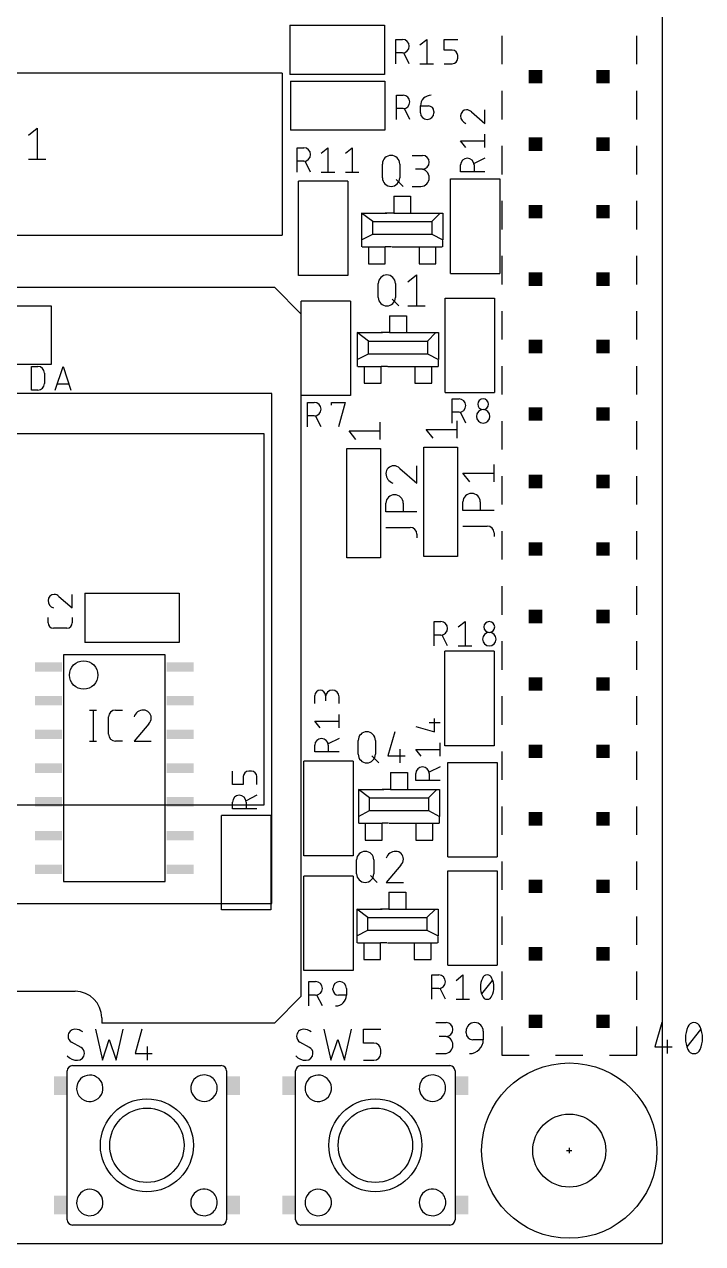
# Model space of a CAD drawing. Extents: x -5 to 58, y -11 to 91.
# Drawn here: x 31.99 to 57.52, y 0 to 45.9 of the extents above; entities that cross this region are included whole.
import ezdxf

# ---------------------------------------------------------------- set-up
doc = ezdxf.new("R2010")
doc.units = 0
for name, color, linetype in [('20', 30, 'CONTINUOUS'), ('21', 253, 'CONTINUOUS'), ('25', 253, 'CONTINUOUS'), ('51', 253, 'CONTINUOUS')]:
    doc.layers.add(name, color=color, linetype=linetype)

# ---------------------------------------------------------------- blocks, each defined once
blk = doc.blocks.new('RECT')
blk.add_solid([(-0.5, -0.5), (0.5, -0.5), (-0.5, 0.5), (0.5, 0.5)])

msp = doc.modelspace()

# ---------------------------------------------------------------- linework, layer by layer
at = {"layer": '20'}
for p in [(56, 65.25), (0, 0)]:
    msp.add_line(p, (56, 0), dxfattribs=at)
at = {"layer": '21'}
for p, q in [((41.982, 45.8671), (45.538, 45.8671)), ((41.982, 45.8671), (41.982, 44.0129)), ((45.538, 45.8671), (45.538, 44.0129)), ((49.96, 45.468), (49.96, 44.396)), ((55.04, 44.396), (55.04, 45.468)), ((41.692, 44.058), (22.388, 44.058)), ((41.692, 44.058), (41.692, 37.962)), ((45.538, 44.0129), (41.982, 44.0129)), ((42.002, 43.7671), (45.558, 43.7671)), ((42.002, 43.7671), (42.002, 41.9129)), ((45.558, 43.7671), (45.558, 41.9129)), ((49.96, 43.396), (49.96, 42.324)), ((55.04, 42.324), (55.04, 43.396)), ((45.558, 41.9129), (42.002, 41.9129)), ((49.96, 41.324), (49.96, 40.252)), ((55.04, 40.252), (55.04, 41.324)), ((42.3129, 36.442), (42.3129, 39.998)), ((44.1671, 39.998), (42.3129, 39.998)), ((44.1671, 39.998), (44.1671, 36.442)), ((48.0329, 36.522), (48.0329, 40.078)), ((48.0329, 40.078), (49.8871, 40.078)), ((49.8871, 40.078), (49.8871, 36.522)), ((49.96, 39.252), (49.96, 38.18)), ((55.04, 38.18), (55.04, 39.252)), ((45.0987, 38.4775), (44.6812, 38.795)), ((44.6812, 38.795), (45.6337, 38.795)), ((44.6812, 38.795), (44.6812, 37.525)), ((46.7863, 38.795), (47.6387, 38.795)), ((47.3213, 38.4776), (47.6387, 38.795)), ((47.6387, 38.795), (47.7388, 38.7951)), ((47.7388, 38.7951), (47.7388, 37.7838)), ((45.0987, 38.0013), (45.0987, 38.4775)), ((45.0987, 38.4775), (46.6863, 38.4775)), ((46.6863, 38.4775), (47.3213, 38.4776)), ((47.3213, 38.4776), (47.3213, 38.0012)), ((22.388, 37.962), (41.692, 37.962)), ((44.6813, 37.7838), (45.0987, 38.0013)), ((45.0987, 38.0013), (47.3214, 38.0013)), ((47.3214, 38.0013), (47.7388, 37.7838)), ((47.7388, 37.525), (47.7388, 37.7631)), ((45.8338, 37.525), (46.5862, 37.525)), ((49.96, 37.18), (49.96, 36.108)), ((55.04, 36.108), (55.04, 37.18)), ((44.1671, 36.442), (42.3129, 36.442)), ((48.0329, 36.522), (49.8871, 36.522)), ((14.6, 36), (41.4, 36)), ((41.4, 36), (42.4, 35)), ((42.4129, 31.922), (42.4129, 35.478)), ((44.2671, 35.478), (42.4129, 35.478)), ((44.2671, 35.478), (44.2671, 31.922)), ((47.8329, 32.042), (47.8329, 35.598)), ((47.8329, 35.598), (49.6871, 35.598)), ((49.6871, 35.598), (49.6871, 32.042)), ((23, 35.3), (33, 35.3)), ((33, 35.3), (33, 33.1)), ((42.4, 35), (42.4, 9.3)), ((49.96, 35.108), (49.96, 34.036)), ((55.04, 34.036), (55.04, 35.108)), ((44.9387, 33.9775), (44.5212, 34.295)), ((44.5212, 34.295), (45.4737, 34.295)), ((44.5212, 34.295), (44.5212, 33.025)), ((44.9387, 33.5013), (44.9387, 33.9775)), ((44.9387, 33.9775), (46.5263, 33.9775)), ((46.5263, 33.9775), (47.1613, 33.9776)), ((46.6263, 34.295), (47.4787, 34.295)), ((47.1613, 33.9776), (47.4787, 34.295)), ((47.1613, 33.9776), (47.1613, 33.5012)), ((47.4787, 34.295), (47.5788, 34.2951)), ((47.5788, 34.2951), (47.5788, 33.2838)), ((33, 33.1), (23, 33.1)), ((44.5213, 33.2838), (44.9387, 33.5013)), ((44.9387, 33.5013), (47.1614, 33.5013)), ((47.1614, 33.5013), (47.5788, 33.2838)), ((47.5788, 33.025), (47.5788, 33.2631)), ((32.2516, 32.131), (32.2516, 33.02)), ((32.2516, 33.02), (32.4986, 33.02)), ((32.7455, 32.7731), (32.7455, 32.3779)), ((33.1471, 32.131), (33.4435, 33.02)), ((33.4435, 33.02), (33.7398, 32.131)), ((45.6738, 33.025), (46.4262, 33.025)), ((49.96, 33.036), (49.96, 31.964)), ((55.04, 31.964), (55.04, 33.036)), ((32.4986, 32.131), (32.2516, 32.131)), ((33.6657, 32.3533), (33.2212, 32.3533)), ((41.3, 32), (14.7, 32)), ((41.3, 12.8), (41.3, 32)), ((44.2671, 31.922), (42.4129, 31.922)), ((47.8329, 32.042), (49.6871, 32.042)), ((45.3792, 30.2701), (45.3792, 30.9192)), ((48.2792, 30.3201), (48.2792, 30.9692)), ((49.96, 30.964), (49.96, 29.892)), ((55.04, 29.892), (55.04, 30.964)), ((15, 30.5), (41, 30.5)), ((41, 30.5), (41, 16.5)), ((44.4704, 30.2701), (44.2108, 30.5946)), ((44.2108, 30.5946), (45.3792, 30.5946)), ((47.3704, 30.3201), (47.1108, 30.6446)), ((47.1108, 30.6446), (48.2792, 30.6446)), ((44.125, 25.8126), (44.125, 29.9274)), ((44.125, 29.9274), (45.395, 29.9274)), ((45.395, 29.9274), (45.395, 25.8126)), ((47.025, 25.8626), (47.025, 29.9774)), ((47.025, 29.9774), (48.295, 29.9774)), ((48.295, 29.9774), (48.295, 25.8626)), ((49.96, 28.892), (49.96, 27.82)), ((55.04, 27.82), (55.04, 28.892)), ((49.96, 26.82), (49.96, 25.748)), ((55.04, 25.748), (55.04, 26.82)), ((45.395, 25.8126), (44.125, 25.8126)), ((48.295, 25.8626), (47.025, 25.8626)), ((34.262, 24.4871), (37.818, 24.4871)), ((34.262, 24.4871), (34.262, 22.6329)), ((37.818, 24.4871), (37.818, 22.6329)), ((49.96, 24.748), (49.96, 23.676)), ((55.04, 23.676), (55.04, 24.748)), ((37.818, 22.6329), (34.262, 22.6329)), ((49.96, 22.676), (49.96, 21.604)), ((55.04, 21.604), (55.04, 22.676)), ((33.4588, 22.1672), (33.4588, 13.6328)), ((37.2942, 22.1672), (33.4588, 22.1672)), ((37.2942, 13.6328), (37.2942, 22.1672)), ((47.8129, 18.742), (47.8129, 22.298)), ((49.6671, 22.298), (47.8129, 22.298)), ((49.6671, 22.298), (49.6671, 18.742)), ((49.96, 20.604), (49.96, 19.532)), ((55.04, 19.532), (55.04, 20.604)), ((49.6671, 18.742), (47.8129, 18.742)), ((49.96, 18.532), (49.96, 17.46)), ((55.04, 17.46), (55.04, 18.532)), ((42.5129, 14.602), (42.5129, 18.158)), ((44.3671, 18.158), (42.5129, 18.158)), ((44.3671, 18.158), (44.3671, 14.602)), ((47.9329, 14.562), (47.9329, 18.118)), ((47.9329, 18.118), (49.7871, 18.118)), ((49.7871, 18.118), (49.7871, 14.562)), ((44.9787, 16.7775), (44.5612, 17.095)), ((44.5612, 17.095), (45.5137, 17.095)), ((44.5612, 17.095), (44.5612, 15.825)), ((46.6663, 17.095), (47.5187, 17.095)), ((47.2013, 16.7776), (47.5187, 17.095)), ((47.5187, 17.095), (47.6188, 17.0951)), ((47.6188, 17.0951), (47.6188, 16.0838)), ((44.9787, 16.3013), (44.9787, 16.7775)), ((44.9787, 16.7775), (46.5663, 16.7775)), ((46.5663, 16.7775), (47.2013, 16.7776)), ((47.2013, 16.7776), (47.2013, 16.3012)), ((41, 16.5), (15, 16.5)), ((39.4129, 12.562), (39.4129, 16.118)), ((41.2671, 16.118), (39.4129, 16.118)), ((41.2671, 16.118), (41.2671, 12.562)), ((44.5613, 16.0838), (44.9787, 16.3013)), ((44.9787, 16.3013), (47.2014, 16.3013)), ((47.2014, 16.3013), (47.6188, 16.0838)), ((49.96, 16.46), (49.96, 15.388)), ((55.04, 15.388), (55.04, 16.46)), ((45.7138, 15.825), (46.4662, 15.825)), ((47.6188, 15.825), (47.6188, 16.0631)), ((44.3671, 14.602), (42.5129, 14.602)), ((47.9329, 14.562), (49.7871, 14.562)), ((49.96, 14.388), (49.96, 13.316)), ((55.04, 13.316), (55.04, 14.388)), ((42.5129, 10.282), (42.5129, 13.838)), ((44.3671, 13.838), (42.5129, 13.838)), ((44.3671, 13.838), (44.3671, 10.282)), ((47.9329, 10.482), (47.9329, 14.038)), ((47.9329, 14.038), (49.7871, 14.038)), ((49.7871, 14.038), (49.7871, 10.482)), ((33.4588, 13.6328), (37.2942, 13.6328)), ((14.7, 12.8), (41.3, 12.8)), ((41.2671, 12.562), (39.4129, 12.562)), ((44.9187, 12.2775), (44.5012, 12.595)), ((44.5012, 12.595), (45.4537, 12.595)), ((44.5012, 12.595), (44.5012, 11.325)), ((46.6063, 12.595), (47.4587, 12.595)), ((47.1413, 12.2776), (47.4587, 12.595)), ((47.4587, 12.595), (47.5588, 12.5951)), ((47.5588, 12.5951), (47.5588, 11.5838)), ((44.9187, 11.8013), (44.9187, 12.2775)), ((44.9187, 12.2775), (46.5063, 12.2775)), ((46.5063, 12.2775), (47.1413, 12.2776)), ((47.1413, 12.2776), (47.1413, 11.8012)), ((49.96, 12.316), (49.96, 11.244)), ((55.04, 11.244), (55.04, 12.316)), ((44.5013, 11.5838), (44.9187, 11.8013)), ((44.9187, 11.8013), (47.1414, 11.8013)), ((47.1414, 11.8013), (47.5588, 11.5838)), ((47.5588, 11.325), (47.5588, 11.5631)), ((45.6538, 11.325), (46.4062, 11.325)), ((44.3671, 10.282), (42.5129, 10.282)), ((47.9329, 10.482), (49.7871, 10.482)), ((49.96, 10.244), (49.96, 9.172)), ((55.04, 9.172), (55.04, 10.244)), ((22, 9.5), (33.9, 9.5)), ((42.4, 9.3), (41.4, 8.3)), ((34.9, 8.5), (34.9, 8.3)), ((41.4, 8.3), (34.9, 8.3)), ((47.4708, 8.3192), (47.8603, 8.3192)), ((55.9854, 8.3192), (55.7258, 7.4104)), ((48.6138, 7.9297), (48.6138, 7.9946)), ((49.2629, 7.9946), (49.2629, 7.6701)), ((49.96, 8.172), (49.96, 7.1)), ((55.04, 7.1), (55.04, 8.172)), ((56.9337, 7.4104), (57.453, 8.0596)), ((47.8603, 7.7999), (47.6006, 7.7999)), ((49.2629, 7.6701), (48.8734, 7.6701)), ((55.7258, 7.4104), (56.3749, 7.4104)), ((56.1802, 7.6701), (56.1802, 7.1508)), ((47.4708, 7.1508), (47.7954, 7.1508)), ((49.96, 7.1), (50.9867, 7.1)), ((51.9867, 7.1), (53.0133, 7.1)), ((54.0133, 7.1), (55.04, 7.1)), ((33.85, 6.7), (39.35, 6.7)), ((42.45, 6.7), (47.95, 6.7)), ((33.6, 2.25), (33.6, 5.15)), ((39.6, 5.15), (39.6, 2.3)), ((42.2, 2.25), (42.2, 5.15)), ((48.2, 5.15), (48.2, 2.3)), ((39, 0.7), (33.85, 0.7)), ((47.6, 0.7), (42.45, 0.7))]:
    msp.add_line(p, q, dxfattribs=at)
for centre, radius in [((34.2208, 21.4052), 0.5334), ((52.5, 3.5), 3.3), ((36.6, 3.7), 1.75), ((36.6, 3.7), 1.4), ((45.2, 3.7), 1.75), ((45.2, 3.7), 1.4)]:
    msp.add_circle(centre, radius, dxfattribs=at)
for centre, radius, start, end in [((32.4986, 32.7731), 0.2469, 0, 90), ((32.4986, 32.3779), 0.2469, 270, 0), ((33.9, 8.5), 1, 0, 90), ((47.8603, 8.0596), 0.2596, 270, 90), ((48.9383, 7.9946), 0.3246, 0, 180), ((57.1934, 8.079), 0.2402, 90, 161.0751), ((57.1934, 8.079), 0.2402, 18.9248, 90.0002), ((48.8734, 7.9297), 0.2596, 180, 270), ((57.8316, 7.735), 0.9628, 154.0109, 180.0001), ((56.5551, 7.735), 0.9629, 359.9999, 25.9891), ((47.7954, 7.4754), 0.3246, 270, 90), ((48.7436, 7.6701), 0.5193, 270, 0), ((57.8317, 7.735), 0.9629, 180, 205.9888), ((56.555, 7.735), 0.9629, 334.0112, 360), ((57.1934, 7.391), 0.2402, 198.9254, 269.9998), ((57.1934, 7.391), 0.2402, 270, 341.0747), ((34.4502, 5.8467), 0.4975, 232.8791, 134.749), ((38.7498, 5.8533), 0.4975, 52.8791, 314.749), ((43.0502, 5.8467), 0.4975, 232.8791, 134.749), ((47.3498, 5.8533), 0.4975, 52.8791, 314.749), ((34.4502, 1.5467), 0.4975, 232.8791, 134.749), ((38.75, 1.55), 0.5, 53.1301, 306.8699), ((43.0502, 1.5467), 0.4975, 232.8791, 134.749), ((47.35, 1.55), 0.5, 53.1301, 306.8699)]:
    msp.add_arc(centre, radius, start, end, dxfattribs=at)
at = {"layer": '25'}
for p, q in [((45.9698, 44.4193), (45.9698, 45.3337)), ((45.9698, 45.3337), (46.2238, 45.3337)), ((46.8776, 45.1305), (47.1316, 45.3337)), ((47.1316, 45.3337), (47.1316, 44.4193)), ((47.792, 44.9273), (47.792, 45.3337)), ((47.792, 45.3337), (48.3, 45.3337)), ((46.2238, 44.8257), (45.9698, 44.8257)), ((46.4778, 44.4193), (46.2746, 44.8257)), ((48.0968, 44.9273), (47.792, 44.9273)), ((48.3, 44.6225), (48.3, 44.7241)), ((46.8776, 44.4193), (47.3856, 44.4193)), ((47.792, 44.4193), (48.0968, 44.4193)), ((45.9898, 42.3193), (45.9898, 43.2337)), ((45.9898, 43.2337), (46.2438, 43.2337)), ((46.2438, 42.7257), (45.9898, 42.7257)), ((46.4978, 42.3193), (46.2946, 42.7257)), ((46.8976, 42.8273), (47.2024, 42.8273)), ((46.8976, 42.5733), (46.8976, 42.8273)), ((47.4056, 42.6241), (47.4056, 42.5733)), ((48.814, 42.605), (49.322, 42.1732)), ((49.322, 42.1732), (49.322, 42.6812)), ((32.1468, 41.7284), (32.4713, 41.988)), ((32.4713, 41.988), (32.4713, 40.8196)), ((48.6108, 41.2588), (48.4076, 41.5128)), ((48.4076, 41.5128), (49.322, 41.5128)), ((49.322, 41.2588), (49.322, 41.7668)), ((42.2536, 40.3381), (42.2536, 41.2525)), ((42.2536, 41.2525), (42.5076, 41.2525)), ((43.1613, 41.0493), (43.4153, 41.2525)), ((43.4153, 41.2525), (43.4153, 40.3381)), ((44.0757, 41.0493), (44.3297, 41.2525)), ((44.3297, 41.2525), (44.3297, 40.3381)), ((46.5814, 40.9667), (46.9709, 40.9667)), ((49.322, 40.8591), (48.9156, 40.6559)), ((32.1468, 40.8196), (32.7959, 40.8196)), ((42.5076, 40.7445), (42.2536, 40.7445)), ((42.7615, 40.3381), (42.5584, 40.7445)), ((45.4671, 40.1229), (45.4671, 40.6421)), ((46.1162, 40.6421), (46.1162, 40.1229)), ((46.9709, 40.4474), (46.7113, 40.4474)), ((48.4076, 40.3511), (48.4076, 40.605)), ((48.9156, 40.605), (48.9156, 40.3511)), ((43.1613, 40.3381), (43.6693, 40.3381)), ((44.0757, 40.3381), (44.5837, 40.3381)), ((45.9863, 40.0579), (46.246, 39.7983)), ((49.322, 40.3511), (48.4076, 40.3511)), ((46.5814, 39.7983), (46.906, 39.7983)), ((46.4214, 36.2071), (46.746, 36.4667)), ((46.746, 36.4667), (46.746, 35.2983)), ((45.3071, 35.6229), (45.3071, 36.1421)), ((45.9562, 36.1421), (45.9562, 35.6229)), ((45.8263, 35.5579), (46.086, 35.2983)), ((46.4214, 35.2983), (47.0705, 35.2983)), ((48.0948, 30.888), (48.0948, 31.8025)), ((48.0948, 31.8025), (48.3488, 31.8025)), ((42.6461, 30.7543), (42.6461, 31.6687)), ((42.6461, 31.6687), (42.9001, 31.6687)), ((43.5538, 31.5671), (43.5538, 31.6687)), ((43.5538, 31.6687), (44.0618, 31.6687)), ((44.0618, 31.6687), (43.8078, 30.7543)), ((48.3488, 31.2945), (48.0948, 31.2945)), ((48.6028, 30.888), (48.3996, 31.2945)), ((42.9001, 31.1607), (42.6461, 31.1607)), ((43.1541, 30.7543), (42.9509, 31.1607)), ((46.1175, 29.184), (46.7666, 28.6323)), ((46.7666, 28.6323), (46.7666, 29.2814)), ((48.7578, 28.6823), (48.4982, 29.0068)), ((48.4982, 29.0068), (49.6666, 29.0068)), ((49.6666, 28.6823), (49.6666, 29.3314)), ((45.5982, 27.5443), (45.5982, 27.8689)), ((46.7666, 27.5443), (45.5982, 27.5443)), ((46.2473, 27.8689), (46.2473, 27.5443)), ((48.4982, 27.5943), (48.4982, 27.9189)), ((49.6666, 27.5943), (48.4982, 27.5943)), ((49.1473, 27.9189), (49.1473, 27.5943)), ((45.5982, 26.962), (46.507, 26.962)), ((46.7666, 26.7023), (46.7666, 26.5725)), ((48.4982, 27.012), (49.407, 27.012)), ((49.6666, 26.7523), (49.6666, 26.6225)), ((33.2852, 24.3653), (33.7932, 23.9335)), ((33.7932, 23.9335), (33.7932, 24.4415)), ((32.8788, 23.3718), (32.8788, 23.575)), ((33.7932, 23.575), (33.7932, 23.3718)), ((47.4123, 22.5018), (47.4123, 23.4162)), ((47.4123, 23.4162), (47.6663, 23.4162)), ((48.3201, 23.213), (48.5741, 23.4162)), ((48.5741, 23.4162), (48.5741, 22.5018)), ((33.59, 23.1685), (33.082, 23.1685)), ((47.6663, 22.9082), (47.4123, 22.9082)), ((47.9203, 22.5018), (47.7171, 22.9082)), ((48.3201, 22.5018), (48.8281, 22.5018)), ((42.9193, 20.3297), (42.9193, 20.6345)), ((43.3257, 20.6345), (43.3257, 20.4313)), ((43.8337, 20.3297), (43.8337, 20.5837)), ((34.443, 20.0857), (34.7027, 20.0857)), ((34.5729, 20.0857), (34.5729, 18.9173)), ((35.1594, 19.1769), (35.1594, 19.8261)), ((35.419, 20.0857), (35.6787, 20.0857)), ((43.8337, 19.4153), (43.8337, 19.9233)), ((47.4313, 19.2607), (47.4313, 19.7687)), ((36.667, 19.5664), (36.1152, 18.9173)), ((43.1225, 19.4153), (42.9193, 19.6693)), ((42.9193, 19.6693), (43.8337, 19.6693)), ((46.7201, 19.4639), (47.4313, 19.2607)), ((47.2281, 19.6163), (47.6345, 19.6163)), ((34.443, 18.9173), (34.7027, 18.9173)), ((35.6787, 18.9173), (35.419, 18.9173)), ((36.1152, 18.9173), (36.7643, 18.9173)), ((43.8337, 19.0155), (43.4273, 18.8123)), ((44.5533, 18.4229), (44.5533, 18.9421)), ((45.2024, 18.9421), (45.2024, 18.4229)), ((45.9273, 19.2667), (45.6677, 18.3579)), ((47.6345, 18.3463), (47.6345, 18.8543)), ((42.9193, 18.5075), (42.9193, 18.7615)), ((43.8337, 18.5075), (42.9193, 18.5075)), ((43.4273, 18.7615), (43.4273, 18.5075)), ((46.1221, 18.6176), (46.1221, 18.0983)), ((46.9233, 18.3463), (46.7201, 18.6003)), ((46.7201, 18.6003), (47.6345, 18.6003)), ((45.0726, 18.3579), (45.3322, 18.0983)), ((45.6677, 18.3579), (46.3168, 18.3579)), ((47.6345, 17.9466), (47.2281, 17.7433)), ((39.8238, 17.2776), (39.8238, 17.7856)), ((40.2302, 17.5824), (40.2302, 17.2776)), ((40.535, 17.7856), (40.4334, 17.7856)), ((40.7382, 17.2776), (40.7382, 17.5824)), ((46.7201, 17.4385), (46.7201, 17.6926)), ((47.2281, 17.6926), (47.2281, 17.4385)), ((40.2302, 17.2776), (39.8238, 17.2776)), ((47.6345, 17.4385), (46.7201, 17.4385)), ((39.8238, 16.3698), (39.8238, 16.6238)), ((40.7382, 16.8778), (40.3318, 16.6746)), ((40.3318, 16.6238), (40.3318, 16.3698)), ((40.7382, 16.3698), (39.8238, 16.3698)), ((44.4933, 13.9229), (44.4933, 14.4421)), ((45.1424, 14.4421), (45.1424, 13.9229)), ((46.1594, 14.2474), (45.6077, 13.5983)), ((45.0126, 13.8579), (45.2722, 13.5983)), ((45.6077, 13.5983), (46.2568, 13.5983)), ((47.3311, 9.1981), (47.3311, 10.1125)), ((47.3311, 10.1125), (47.5851, 10.1125)), ((48.2388, 9.9093), (48.4928, 10.1125)), ((48.4928, 10.1125), (48.4928, 9.1981)), ((42.696, 8.9468), (42.696, 9.8612)), ((42.696, 9.8612), (42.9501, 9.8612)), ((49.204, 9.4013), (49.6104, 9.9093)), ((42.9501, 9.3532), (42.696, 9.3532)), ((43.2041, 8.9468), (43.0008, 9.3532)), ((43.6038, 9.5564), (43.6038, 9.6072)), ((44.1118, 9.3532), (43.807, 9.3532)), ((44.1118, 9.6072), (44.1118, 9.3532)), ((47.5851, 9.6044), (47.3311, 9.6044)), ((47.8391, 9.1981), (47.6359, 9.6044)), ((48.2388, 9.1981), (48.7468, 9.1981)), ((34.6634, 8.0692), (34.923, 6.9008)), ((35.4423, 6.9008), (35.7019, 8.0692)), ((36.4131, 8.0692), (36.1535, 7.1604)), ((43.2634, 8.0692), (43.523, 6.9008)), ((44.0423, 6.9008), (44.3019, 8.0692)), ((44.7535, 7.5499), (44.7535, 8.0692)), ((44.7535, 8.0692), (45.4026, 8.0692)), ((34.1201, 7.3876), (33.7631, 7.5824)), ((34.923, 6.9008), (35.1827, 7.6797)), ((35.1827, 7.6797), (35.4423, 6.9008)), ((36.6079, 7.4201), (36.6079, 6.9008)), ((42.7201, 7.3876), (42.3631, 7.5824)), ((43.523, 6.9008), (43.7827, 7.6797)), ((43.7827, 7.6797), (44.0423, 6.9008)), ((45.143, 7.5499), (44.7535, 7.5499)), ((36.1535, 7.1604), (36.8026, 7.1604)), ((44.7535, 6.9008), (45.143, 6.9008)), ((45.4026, 7.1604), (45.4026, 7.2903))]:
    msp.add_line(p, q, dxfattribs=at)
for centre, radius, start, end in [((46.2238, 45.0797), 0.254, 270, 90), ((48.0968, 44.7241), 0.2032, 0, 90), ((48.0968, 44.6225), 0.2032, 270, 0), ((46.2438, 42.9797), 0.254, 270, 90), ((47.304, 42.8273), 0.4064, 90, 180), ((47.2024, 42.6241), 0.2032, 0, 90), ((47.1516, 42.5733), 0.254, 180, 0), ((48.7012, 42.4526), 0.2937, 180, 252.0547), ((48.6362, 42.4526), 0.2286, 90, 180), ((48.6362, 42.4357), 0.2455, 43.6029, 89.9999), ((42.5076, 40.9985), 0.254, 270, 90), ((45.7916, 40.6421), 0.3246, 0, 180), ((46.9709, 40.7071), 0.2596, 270, 90), ((48.6616, 40.605), 0.254, 0, 180), ((46.906, 40.1229), 0.3246, 270, 90), ((45.7916, 40.1229), 0.3246, 180, 0), ((45.6316, 36.1421), 0.3246, 0, 180), ((45.6316, 35.6229), 0.3246, 180, 0), ((48.3488, 31.5485), 0.254, 270, 90), ((49.2566, 31.5993), 0.2032, 0, 180), ((42.9001, 31.4147), 0.254, 270, 90), ((49.2566, 31.1421), 0.254, 0, 180), ((49.2566, 31.5993), 0.2032, 180, 0), ((49.2566, 31.1421), 0.254, 180, 0), ((45.8903, 28.9893), 0.2921, 90, 180), ((45.9735, 28.9893), 0.3753, 180.0001, 252.0554), ((45.8903, 28.9677), 0.3137, 43.6034, 90.0002), ((45.9228, 27.8689), 0.3246, 0, 180), ((48.8228, 27.9189), 0.3246, 0, 180), ((46.507, 26.7023), 0.2596, 0, 90), ((49.407, 26.7523), 0.2596, 0, 90), ((33.1074, 24.2129), 0.2286, 90, 180), ((33.1074, 24.196), 0.2455, 43.6029, 89.9999), ((33.1725, 24.2129), 0.2937, 180, 252.0547), ((47.6663, 23.1622), 0.254, 270, 90), ((49.4885, 23.213), 0.2032, 0, 180), ((33.082, 23.3718), 0.2032, 180, 270), ((33.59, 23.3718), 0.2032, 270, 0), ((49.4885, 22.7558), 0.254, 0, 180), ((49.4885, 23.213), 0.2032, 180, 0), ((49.4885, 22.7558), 0.254, 180, 0), ((43.1225, 20.6345), 0.2032, 0, 180), ((43.5797, 20.5837), 0.254, 0, 180), ((35.419, 19.8261), 0.2596, 90.0007, 180), ((36.4722, 19.7104), 0.3753, 90.0001, 162.0549), ((36.4722, 19.7936), 0.2921, 0, 90), ((36.4506, 19.7936), 0.3138, 313.604, 359.9996), ((35.419, 19.1769), 0.2596, 180, 270), ((43.1733, 18.7615), 0.254, 0, 180), ((44.8779, 18.9421), 0.3246, 0, 180), ((44.8779, 18.4229), 0.3246, 180, 0), ((46.9741, 17.6926), 0.254, 0, 180), ((40.4334, 17.5824), 0.2032, 90, 180), ((40.535, 17.5824), 0.2032, 0, 90), ((40.0778, 16.6238), 0.254, 0, 180), ((44.8179, 14.4421), 0.3246, 0, 180), ((45.9647, 14.3914), 0.3753, 90.0001, 162.0549), ((45.9647, 14.4746), 0.2921, 0, 90), ((45.943, 14.4746), 0.3138, 313.604, 359.9996), ((44.8179, 13.9229), 0.3246, 180, 0), ((47.5851, 9.8585), 0.254, 270, 90), ((49.4072, 9.9245), 0.188, 89.9999, 161.0754), ((49.4072, 9.9245), 0.188, 18.9246, 90.0001), ((42.9501, 9.6072), 0.254, 270, 90), ((43.8578, 9.6072), 0.254, 0, 180), ((49.9068, 9.6553), 0.7535, 154.0108, 180), ((49.9068, 9.6553), 0.7535, 180, 205.9892), ((48.9077, 9.6553), 0.7535, 0, 25.9892), ((48.9077, 9.6553), 0.7535, 334.0108, 360), ((43.807, 9.5564), 0.2032, 180, 270), ((43.7054, 9.3532), 0.4064, 270, 0), ((49.4072, 9.386), 0.188, 198.9246, 270.0001), ((49.4072, 9.386), 0.188, 269.9999, 341.0754), ((33.8929, 7.8096), 0.2596, 89.9993, 180), ((33.897, 7.8096), 0.2637, 179.9998, 239.4902), ((33.8929, 7.5824), 0.4868, 53.1301, 89.9993), ((42.4929, 7.8096), 0.2596, 89.9993, 180), ((42.497, 7.8096), 0.2637, 179.9998, 239.4902), ((42.4929, 7.5824), 0.4868, 53.1301, 89.9993), ((33.9862, 7.1604), 0.2637, 0.0001, 59.4899), ((42.5862, 7.1604), 0.2637, 0.0001, 59.4899), ((45.143, 7.2903), 0.2596, 0, 90), ((33.9903, 7.4493), 0.5485, 224.761, 269.9999), ((33.9903, 7.1604), 0.2596, 270, 0), ((42.5903, 7.4493), 0.5485, 224.761, 269.9999), ((42.5903, 7.1604), 0.2596, 270, 0), ((45.143, 7.1604), 0.2596, 270, 0)]:
    msp.add_arc(centre, radius, start, end, dxfattribs=at)
at = {"layer": '51'}
for p, q in [((45.8925, 39.43), (45.8925, 38.795)), ((45.8925, 39.43), (46.5275, 39.43)), ((46.5275, 39.43), (46.5275, 38.795)), ((45.8925, 38.795), (45.575, 38.795)), ((45.8925, 38.795), (46.5275, 38.795)), ((46.5275, 38.795), (46.845, 38.795)), ((44.7019, 37.525), (44.94, 37.525)), ((44.94, 37.525), (44.94, 36.89)), ((44.94, 37.525), (45.575, 37.525)), ((45.575, 36.89), (45.575, 37.525)), ((45.8131, 37.525), (45.575, 37.525)), ((46.5275, 37.525), (46.845, 37.525)), ((46.845, 37.525), (46.845, 36.89)), ((46.845, 37.525), (47.48, 37.525)), ((47.48, 36.89), (47.48, 37.525)), ((47.48, 37.525), (47.7181, 37.525)), ((44.94, 36.89), (45.575, 36.89)), ((46.845, 36.89), (47.48, 36.89)), ((45.7325, 34.93), (45.7325, 34.295)), ((45.7325, 34.93), (46.3675, 34.93)), ((46.3675, 34.93), (46.3675, 34.295)), ((45.7325, 34.295), (45.415, 34.295)), ((45.7325, 34.295), (46.3675, 34.295)), ((46.3675, 34.295), (46.685, 34.295)), ((44.5419, 33.025), (44.78, 33.025)), ((44.78, 33.025), (44.78, 32.39)), ((44.78, 33.025), (45.415, 33.025)), ((45.415, 32.39), (45.415, 33.025)), ((45.6531, 33.025), (45.415, 33.025)), ((46.3675, 33.025), (46.685, 33.025)), ((46.685, 33.025), (46.685, 32.39)), ((46.685, 33.025), (47.32, 33.025)), ((47.32, 32.39), (47.32, 33.025)), ((47.32, 33.025), (47.5581, 33.025)), ((44.78, 32.39), (45.415, 32.39)), ((46.685, 32.39), (47.32, 32.39)), ((45.7725, 17.73), (45.7725, 17.095)), ((45.7725, 17.73), (46.4075, 17.73)), ((46.4075, 17.73), (46.4075, 17.095)), ((45.7725, 17.095), (45.455, 17.095)), ((45.7725, 17.095), (46.4075, 17.095)), ((46.4075, 17.095), (46.725, 17.095)), ((44.5819, 15.825), (44.82, 15.825)), ((44.82, 15.825), (44.82, 15.19)), ((44.82, 15.825), (45.455, 15.825)), ((45.455, 15.19), (45.455, 15.825)), ((45.6931, 15.825), (45.455, 15.825)), ((46.4075, 15.825), (46.725, 15.825)), ((46.725, 15.825), (46.725, 15.19)), ((46.725, 15.825), (47.36, 15.825)), ((47.36, 15.19), (47.36, 15.825)), ((47.36, 15.825), (47.5981, 15.825)), ((44.82, 15.19), (45.455, 15.19)), ((46.725, 15.19), (47.36, 15.19)), ((45.7125, 13.23), (45.7125, 12.595)), ((45.7125, 13.23), (46.3475, 13.23)), ((46.3475, 13.23), (46.3475, 12.595)), ((45.7125, 12.595), (45.395, 12.595)), ((45.7125, 12.595), (46.3475, 12.595)), ((46.3475, 12.595), (46.665, 12.595)), ((44.5219, 11.325), (44.76, 11.325)), ((44.76, 11.325), (44.76, 10.69)), ((44.76, 11.325), (45.395, 11.325)), ((45.395, 10.69), (45.395, 11.325)), ((45.6331, 11.325), (45.395, 11.325)), ((46.3475, 11.325), (46.665, 11.325)), ((46.665, 11.325), (46.665, 10.69)), ((46.665, 11.325), (47.3, 11.325)), ((47.3, 10.69), (47.3, 11.325)), ((47.3, 11.325), (47.5381, 11.325)), ((44.76, 10.69), (45.395, 10.69)), ((46.665, 10.69), (47.3, 10.69)), ((33.6, 5.15), (33.6, 6.5)), ((33.8, 6.7), (33.85, 6.7)), ((39.35, 6.7), (39.4, 6.7)), ((39.6, 6.5), (39.6, 5.15)), ((42.2, 5.15), (42.2, 6.5)), ((42.4, 6.7), (42.45, 6.7)), ((47.95, 6.7), (48, 6.7)), ((48.2, 6.5), (48.2, 5.15)), ((52.4, 3.5), (52.6, 3.5)), ((52.5, 3.6), (52.5, 3.4)), ((39.6, 2.3), (39.6, 0.9)), ((48.2, 2.3), (48.2, 0.9)), ((33.6, 0.9), (33.6, 2.25)), ((42.2, 0.9), (42.2, 2.25)), ((33.85, 0.7), (33.8, 0.7)), ((39.4, 0.7), (39, 0.7)), ((42.45, 0.7), (42.4, 0.7)), ((48, 0.7), (47.6, 0.7))]:
    msp.add_line(p, q, dxfattribs=at)
msp.add_circle((52.5, 3.5), 1.375, dxfattribs=at)
for centre, radius, start, end in [((33.8, 6.5), 0.2, 90, 180), ((39.4, 6.5), 0.2, 0, 90), ((42.4, 6.5), 0.2, 90, 180), ((48, 6.5), 0.2, 0, 90), ((34.4502, 5.8467), 0.4975, 134.749, 232.8791), ((38.7498, 5.8533), 0.4975, 314.749, 52.8791), ((43.0502, 5.8467), 0.4975, 134.749, 232.8791), ((47.3498, 5.8533), 0.4975, 314.749, 52.8791), ((34.4502, 1.5467), 0.4975, 134.749, 232.8791), ((38.75, 1.55), 0.5, 306.8699, 53.1301), ((43.0502, 1.5467), 0.4975, 134.749, 232.8791), ((47.35, 1.55), 0.5, 306.8699, 53.1301), ((33.8, 0.9), 0.2, 180, 270), ((39.4, 0.9), 0.2, 270, 0), ((42.4, 0.9), 0.2, 180, 270), ((48, 0.9), 0.2, 270, 0)]:
    msp.add_arc(centre, radius, start, end, dxfattribs=at)

# ---------------------------------------------------------------- block references
for p, xscale, yscale in [((51.23, 43.93), 0.508, 0.508), ((53.77, 43.93), 0.508, 0.508), ((51.23, 41.39), 0.508, 0.508), ((53.77, 41.39), 0.508, 0.508), ((51.23, 38.85), 0.508, 0.508), ((53.77, 38.85), 0.508, 0.508), ((51.23, 36.31), 0.508, 0.508), ((51.23, 36.31), 0.508, 0.508), ((53.77, 36.31), 0.508, 0.508), ((53.77, 36.31), 0.508, 0.508), ((51.23, 33.77), 0.508, 0.508), ((53.77, 33.77), 0.508, 0.508), ((51.23, 31.23), 0.508, 0.508), ((53.77, 31.23), 0.508, 0.508), ((51.23, 28.69), 0.508, 0.508), ((51.23, 28.69), 0.508, 0.508), ((53.77, 28.69), 0.508, 0.508), ((53.77, 28.69), 0.508, 0.508), ((51.23, 26.15), 0.508, 0.508), ((53.77, 26.15), 0.508, 0.508), ((51.23, 23.61), 0.508, 0.508), ((53.77, 23.61), 0.508, 0.508), ((51.23, 21.07), 0.508, 0.508), ((53.77, 21.07), 0.508, 0.508), ((51.23, 18.53), 0.508, 0.508), ((53.77, 18.53), 0.508, 0.508), ((51.23, 15.99), 0.508, 0.508), ((53.77, 15.99), 0.508, 0.508), ((51.23, 13.45), 0.508, 0.508), ((53.77, 13.45), 0.508, 0.508), ((51.23, 10.91), 0.508, 0.508), ((53.77, 10.91), 0.508, 0.508), ((51.23, 8.37), 0.508, 0.508), ((53.77, 8.37), 0.508, 0.508), ((33.35, 5.95), 0.5, 0.7), ((39.85, 5.95), 0.5, 0.7), ((41.95, 5.95), 0.5, 0.7), ((48.45, 5.95), 0.5, 0.7), ((33.35, 1.45), 0.5, 0.7), ((39.85, 1.45), 0.5, 0.7), ((41.95, 1.45), 0.5, 0.7), ((48.45, 1.45), 0.5, 0.7)]:
    msp.add_blockref('RECT', p, dxfattribs=dict(at, xscale=xscale, yscale=yscale))
at = {"layer": '51', "xscale": 0.3556, "yscale": 1.016, "rotation": 270}
for p in [(32.9, 21.71), (37.853, 21.71), (32.9, 20.44), (37.853, 20.44), (32.9, 19.17), (37.853, 19.17), (32.9, 17.9), (37.853, 17.9), (32.9, 16.63), (37.853, 16.63), (32.9, 15.36), (37.853, 15.36), (32.9, 14.09), (37.853, 14.09)]:
    msp.add_blockref('RECT', p, dxfattribs=at)

doc.saveas('drawing.dxf')
